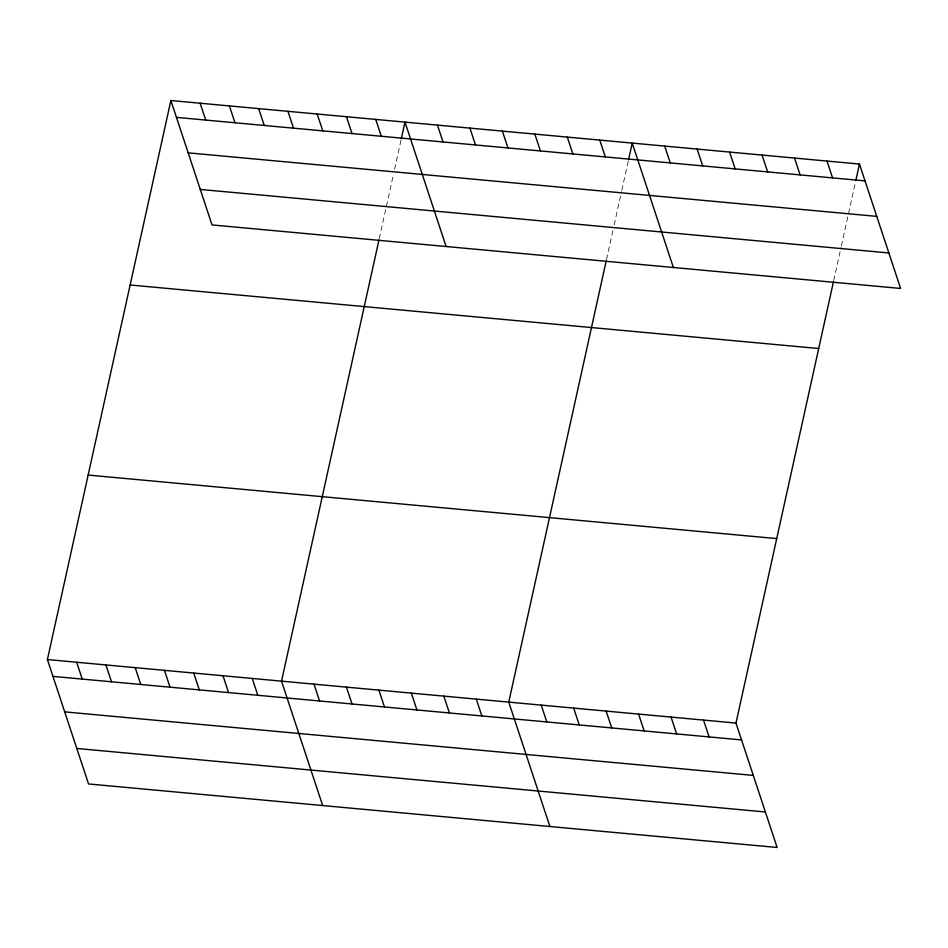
<?xml version="1.0" encoding="UTF-8"?>
<svg xmlns="http://www.w3.org/2000/svg" width="948" height="948" viewBox="0 0 948 948"><rect width="100%" height="100%" fill="white"/><g stroke="black" fill="none" stroke-linecap="round" stroke-linejoin="round"><path stroke-width="0.71" stroke-dasharray="4.74 3.56" d="M379.259 238.635L393.349 174.823M394.569 169.277L401.004 140.15M606.495 259.598L612.918 230.471M614.15 224.925L621.497 191.626M621.805 190.24L628.24 161.113M833.719 280.561L841.077 247.274M841.386 245.888L855.475 182.075"/><path stroke-width="1.42" d="M833.41 281.947L735.98 723.075L777.123 847.476L88.543 783.949L47.4 659.547L170.877 100.524L859.457 164.051L900.6 288.453L212.02 224.925L170.877 100.524M378.951 240.022L281.52 681.15L322.664 805.551M401.312 138.763L404.986 122.114L446.129 246.527M606.187 260.984L508.756 702.113L549.899 826.514M628.548 159.726L632.221 143.077L673.364 267.49M855.783 180.689L859.457 164.051M176.447 117.362L865.026 180.89M188.178 152.853L876.77 216.381M200.277 189.434L888.857 252.962M130.125 284.993L818.705 348.52M88.14 475.067L776.732 538.594M47.4 659.547L735.98 723.075M52.97 676.386L741.549 739.914M64.713 711.877L753.293 775.405M76.8 748.458L765.391 811.986M827 161.053L832.557 177.892M794.531 158.055L800.1 174.894M762.074 155.057L767.643 171.896M729.605 152.071L735.174 168.91M697.147 149.073L702.717 165.912M664.69 146.075L670.248 162.914M599.764 140.091L605.334 156.93M567.295 137.093L572.865 153.931M534.838 134.095L540.407 150.933M703.523 720.077L709.092 736.916M502.381 131.108L507.95 147.947M671.065 717.079L676.635 733.918M469.912 128.11L475.481 144.949M638.596 714.093L644.166 730.932M437.455 125.112L443.024 141.951M606.139 711.095L611.709 727.934M573.67 708.097L579.24 724.936M375.728 119.424L381.297 136.251M541.213 705.099L546.783 721.938M346.458 116.723L352.028 133.561M317.201 114.021L322.77 130.86M287.931 111.319L293.501 128.158M476.287 699.114L481.857 715.953M258.662 108.617L264.231 125.456M443.83 696.116L449.399 712.955M229.404 105.915L234.974 122.754M411.361 693.118L416.93 709.957M200.135 103.213L205.704 120.052M378.904 690.132L384.473 706.971M346.447 687.134L352.016 703.973M313.978 684.136L319.547 700.975M252.251 678.448L257.82 695.287M222.993 675.746L228.563 692.585M193.724 673.044L199.293 689.883M164.454 670.343L170.024 687.182M135.197 667.641L140.766 684.48M105.927 664.939L111.497 681.778M76.67 662.249L82.239 679.088"/></g></svg>
